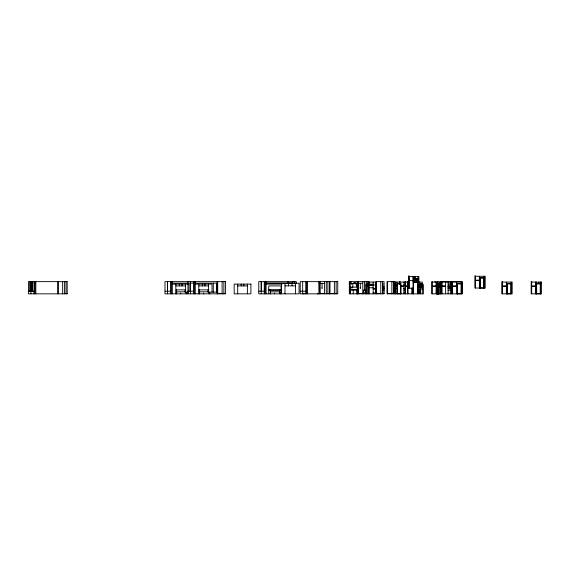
<?xml version="1.0" encoding="UTF-8"?>
<svg xmlns="http://www.w3.org/2000/svg" width="570" height="570" viewBox="0 0 570 570"><rect width="100%" height="100%" fill="white"/><g stroke="black" fill="none" stroke-linecap="round" stroke-linejoin="round"><path stroke-width="0.85" d="M484.058 288.021L484.058 277.889L483.973 288.021M510.955 283.71L510.955 293.842M418.829 292.681L420.596 292.666M409.039 276.008L409.039 288.213L409.075 276.008L408.533 276.008L408.533 288.213L413.043 288.213M475.387 276.265L485.205 276.265L485.205 288.021L474.881 288.021L474.881 275.816L475.423 275.816L475.387 288.021M409.039 276.45L418.857 276.45L418.857 282.328M413.043 277.355L415.131 277.355M479.391 277.889L484.058 277.889M479.477 277.975L480.182 277.975M480.36 277.975L483.973 277.975M413.043 278.495L417.782 278.495M417.782 278.958L418.857 278.958M414.29 279.535L417.782 279.535M413.043 280.169L414.29 280.169M413.043 280.255L414.29 280.255M414.29 280.454L417.782 280.454M414.29 280.54L417.782 280.54M399.955 281.637L399.413 281.637L399.413 284.252M413.072 281.637L413.613 281.637L413.578 293.842M434.732 281.637L435.273 281.637L435.238 282.079M437.682 281.637L438.223 281.637L438.188 282.079M440.126 281.637L440.667 281.637M441.102 281.637L441.643 281.637M442.249 281.637L462.078 281.637L462.078 293.842M502.362 281.637L502.362 293.842L502.398 281.637L501.857 281.637L501.857 293.842L512.188 293.842L512.188 282.079L502.362 282.079M327.871 281.722L326.482 281.637M417.782 281.879L413.043 281.929L417.782 281.972M369.161 282.079L375.666 282.079L375.666 288.506L373.165 288.506M394.604 282.079L408.754 282.079M413.578 282.079L422.32 282.079L422.32 293.842M432.238 282.079L451.433 282.079L451.433 293.842M452.559 282.079L462.377 282.079L462.377 293.842L431.732 293.842L431.732 281.637L432.274 281.637L432.238 293.842M531.675 282.079L541.5 282.079L541.5 293.842L531.169 293.842L531.169 281.637L531.71 281.637L531.675 293.842M353.656 282.663L355.68 282.663L355.68 284.01M288.356 282.934L292.04 282.934M417.582 282.984L419.677 282.984M34.008 283.133L34.891 283.133M172.318 283.133L193.515 283.133M195.275 283.133L217.263 283.133M264.281 283.133L265.164 283.133M266.09 283.133L288.078 283.133M318.887 283.133L320.112 283.133M349.332 283.133L351.141 283.133L351.141 281.637M357.169 283.133L358.395 283.133M382.52 283.133L382.926 283.133L382.926 293.4M393.621 283.133L394.034 283.133L394.034 293.4M266.09 283.219L299.079 283.219L299.079 293.842L258.773 293.842L258.773 281.637L296.272 281.637L296.272 283.376M354.134 283.233L355.217 283.233M358.416 283.262L362.235 283.262M320.233 283.568L323.903 283.568M350.215 283.618L357.668 283.618L357.668 285.862L356.791 286.924M419.677 283.561L422.32 283.561M436.335 283.611L437.033 283.611M450.157 283.618L451.889 283.618M535.772 283.611L536.477 283.525M356.385 283.668L357.668 283.668M394.39 283.703L395.181 283.703M436.242 283.703L441.793 283.703M450.157 283.668L451.889 283.668M456.563 283.703L461.23 283.703L461.144 293.842M506.374 283.703L511.041 283.703M535.686 283.703L540.46 283.703M394.39 283.796L395.096 283.796M397.155 283.796L400.774 283.796M436.314 283.774L437.055 283.774M437.211 283.796L440.824 283.796M456.648 283.796L457.354 283.796M457.532 283.796L461.144 283.796M506.459 283.796L507.165 283.796M507.343 283.796L510.955 283.796M535.772 283.796L536.477 283.796M536.655 283.796L540.267 283.796M172.318 284.102L189.062 284.102L189.062 291.185M195.275 284.102L212.019 284.102L212.019 292.068M266.09 284.095L281.951 284.095M351.227 284.124L351.754 284.124M368.655 284.145L366.011 284.145L366.011 293.842M417.582 284.124L422.32 284.124M448.113 284.124L450.35 284.124M369.203 284.223L373.165 284.223M422.32 284.587L423.396 284.587L423.396 293.842L387.016 293.842L387.016 281.637L395.209 281.637L395.209 293.842M450.35 284.587L451.433 284.587M373.165 284.957L375.666 284.957M403.923 284.957L405.584 284.957M436.335 285.029L437.033 284.943M535.772 284.943L536.477 285.029M394.625 285.142L397.005 285.142M436.314 285.078L437.055 285.078M418.829 285.164L422.32 285.164M284.979 285.862L295.552 285.862M394.048 285.848L395.209 285.812M417.582 285.798L418.829 285.798M451.027 285.862L452.338 286.838L451.027 286.924M175.845 285.912L185.535 285.912M198.802 285.912L208.492 285.912M237.69 285.912L247.38 285.912M366.011 285.912L368.655 285.912M417.582 285.884L418.829 285.884M395.024 286.09L396.656 286.09L395.024 286.154M400.311 286.09L403.567 286.09L400.311 286.154M407.571 286.09L405.94 286.09L407.571 286.154M418.829 286.083L422.32 286.083M441.999 286.09L445.263 286.09L441.999 286.154M448.113 286.083L450.35 286.083M418.829 286.168L422.32 286.168M437.211 286.183L440.824 286.183M448.113 286.168L450.35 286.168M438.822 286.325L440.539 286.325L440.539 287.294M382.926 286.411L384.087 286.368M436.335 286.454L437.033 286.454M535.772 286.361L536.477 286.454M436.314 286.603L437.055 286.674M394.034 286.824L395.195 286.824M394.034 286.86L395.195 286.86M350.215 287.145L356.385 287.145L356.385 283.561M438.822 287.294L440.824 287.294M352.353 287.515L350.721 287.515L350.721 287.145M418.829 287.508L422.32 287.508M382.926 287.586L384.087 287.536M417.582 287.643L422.32 287.601M369.203 287.75L373.165 287.75M350.215 287.871L352.353 287.871L352.353 287.145M436.335 287.779L437.033 287.779M535.772 287.871L536.477 287.779M479.477 287.935L480.182 287.935M480.36 287.935L483.973 287.935M321.715 288.114L322.378 288.114M359.998 288.114L360.653 288.114M436.314 288.092L437.055 288.021M448.113 288.128L450.35 288.128M448.113 288.213L450.35 288.213M403.923 288.506L405.584 288.506M394.625 288.662L397.005 288.662M403.923 288.705L405.584 288.705M418.829 288.99L422.32 288.99M373.165 289.147L375.666 289.147L375.666 292.873L373.165 292.873M394.034 289.118L395.195 289.154M417.582 289.311L418.829 289.311M436.335 289.204L437.033 289.289M535.772 289.289L536.477 289.204M264.281 289.346L265.164 289.346M417.582 289.425L418.829 289.425M264.281 289.524L265.164 289.524M412.046 289.46L413.293 289.46M436.314 289.446L437.055 289.446M412.046 289.567L413.293 289.567M350.215 289.788L358.11 289.788M176.066 289.873L185.977 289.873M199.016 289.873L208.934 289.873M268.285 289.873L280.119 289.873M350.215 289.952L358.11 289.952M403.923 289.959L405.584 289.959M451.077 289.952L452.316 289.952M268.734 290.18L281.067 290.18M418.829 290.18L420.596 290.18M448.113 290.173L450.35 290.173M382.926 290.329L384.087 290.287M394.034 290.579L395.195 290.615M436.335 290.622L437.033 290.622M535.772 290.622L536.477 290.622M436.335 290.707L437.033 290.707M535.772 290.707L536.477 290.707M436.314 290.864L437.055 290.864M436.314 290.935L437.055 290.935M412.046 291.07L413.293 291.07M417.582 291.07L418.829 291.07M28.5 291.199L34.442 291.199M165.001 291.199L170.508 291.199M187.958 291.199L193.465 291.199M258.773 291.199L264.281 291.199M300.24 291.199L305.748 291.199M412.046 291.177L413.293 291.177M418.829 291.484L420.596 291.484M417.582 291.876L418.829 291.876M188.549 292.125L186.903 292.125L186.903 293.842M217.263 292.125L209.86 292.125L209.86 293.842M436.335 292.125L437.033 292.125M535.772 292.125L536.477 292.125M436.242 292.218L437.126 292.218M535.686 292.218L536.562 292.218M436.314 292.353L437.055 292.353M363.332 292.724L365.455 292.724M412.046 292.681L413.293 292.681M403.923 292.873L405.584 292.873M412.046 292.795L413.293 292.795M417.582 292.923L418.829 292.923M65.593 293.4L67.182 293.4M217.704 293.4L222.108 293.4M223.875 293.4L225.456 293.4M320.112 293.4L324.522 293.4M326.282 293.4L327.871 293.4M329.987 293.4L334.391 293.4M336.15 293.4L337.739 293.4M358.395 293.4L362.805 293.4M365.007 293.4L366.154 293.4M376.35 293.4L380.753 293.4M382.52 293.4L384.102 293.4M387.45 293.4L391.861 293.4M393.621 293.4L395.209 293.4M367.764 293.529L368.192 293.529M304.309 293.728L303.197 293.842M318.267 293.728L317.241 293.842M356.378 293.728L357.461 293.842M394.39 293.75L395.096 293.75M397.155 293.75L400.774 293.75M436.314 293.771L437.055 293.771M437.211 293.75L440.824 293.75M456.648 293.75L457.354 293.75M457.532 293.75L461.144 293.75M506.459 293.75L507.165 293.75M507.343 293.75L510.955 293.75M535.772 293.75L536.477 293.75M536.655 293.75L540.267 293.75M438.038 294.184L438.701 294.184M541.236 282.121L541.236 283.703M540.417 282.079L540.417 293.842M540.353 293.842L540.353 283.703L540.267 293.842M538.899 282.121L538.899 283.703M536.655 283.703L536.655 293.842M536.477 282.079L536.477 293.842M535.772 282.079L535.772 293.842M535.686 282.079L535.686 293.842M511.105 282.079L511.105 293.842M507.343 283.703L507.343 293.842M507.25 283.703L507.165 293.842M506.459 283.703L506.459 293.842M506.374 282.079L506.374 293.842M484.13 276.265L484.13 288.021M480.36 277.889L480.36 288.021M480.182 277.889L480.182 288.021M479.477 277.889L479.477 288.021M479.391 276.265L479.391 288.021M461.301 282.079L461.301 293.842M457.532 283.703L457.532 293.842M457.446 283.703L457.446 293.842M457.354 283.703L457.354 293.842M456.563 282.079L456.648 293.842M452.559 281.637L452.559 293.842M452.053 281.637L452.053 293.842M451.461 283.376L451.461 285.862M450.457 282.079L450.457 284.587M450.35 282.079L450.35 293.842M448.113 282.079L448.113 293.842M445.612 282.079L445.612 293.842M442.064 282.079L442.064 293.842M441.607 281.637L441.607 282.079M440.981 282.079L440.981 293.842M440.824 283.703L440.824 293.842M440.631 281.637L440.631 282.079M439.463 282.121L439.463 283.703M439.021 283.796L439.021 293.75M437.211 283.703L437.211 293.842M437.126 282.079L437.126 293.842M437.033 282.079L437.055 293.842M436.335 282.079L436.314 293.842M436.242 282.079L436.242 293.842M420.596 283.561L420.596 293.842M419.677 282.079L419.677 284.124M418.829 284.124L418.829 293.842M417.782 276.45L417.782 282.328M417.582 282.079L417.582 293.842M416.057 278.495L416.057 281.972M415.537 280.454L415.537 281.879M415.131 276.45L415.131 278.495M414.29 278.495L414.29 282.015M413.293 287.85L413.293 293.842M413.043 276.45L413.072 293.842M412.687 280.469L409.431 280.526M412.046 287.85L412.046 293.842M408.042 293.842L408.077 281.637L407.536 281.637L407.536 293.842M405.548 293.842L405.548 281.637L405.042 281.637L405.042 293.842M403.923 282.079L403.923 293.842M400.86 293.842L400.86 283.703L397.069 283.703L397.155 293.842M400.774 283.703L400.774 293.842M399.919 281.637L399.919 284.252M399.506 282.079L399.506 284.238M397.005 282.079L397.005 293.842M395.096 283.703L395.096 293.842M393.621 281.637L393.621 293.842M393.001 281.637L393.001 282.079M391.861 281.637L391.861 293.842M387.45 281.637L387.45 293.842M382.52 281.637L382.52 293.842M380.753 281.637L380.753 293.842M376.35 281.637L376.35 293.842M375.908 293.842L375.908 281.637L384.102 281.637L384.102 293.842L349.332 293.842L349.332 281.637L369.196 281.637L369.161 293.842M373.165 282.079L373.165 293.842M368.655 281.637L368.655 293.842M367.329 281.637L367.329 293.842M366.154 281.637L366.154 293.842M365.455 293.842L365.455 290.094L363.332 290.094L363.332 293.842M364.565 281.637L364.565 290.835M362.805 281.637L362.805 293.842M360.326 283.262L360.326 288.114M358.395 281.637L358.395 293.842M357.953 281.637L357.953 293.842M357.169 281.637L357.24 293.842M356.913 293.728L356.756 289.788M353.236 289.952L353.236 293.842M352.858 283.618L352.858 287.145M350.586 289.952L350.586 293.842M350.215 281.637L350.215 293.842M336.15 281.637L336.15 293.842M334.391 281.637L334.391 293.842M329.987 281.637L329.987 293.842M329.546 281.637L329.546 293.842M327.871 281.637L327.871 293.842M326.282 281.637L326.282 293.842M324.522 281.637L324.522 293.842M322.043 283.568L322.043 288.114M320.112 281.637L320.112 293.842M319.677 281.637L319.677 293.842M318.887 281.637L318.887 293.842M307.558 281.637L307.558 293.842M306.632 281.637L306.632 293.842M305.748 281.637L305.748 293.842M302.663 281.637L302.663 293.842M295.552 283.219L295.552 293.842M294.683 281.637L294.683 283.318M292.923 281.637L292.923 283.318M292.025 283.219L292.025 285.862M288.52 281.637L288.498 285.862M288.078 281.637L288.078 283.376M284.979 283.219L284.979 293.842M281.452 283.219L281.452 293.842M281.067 292.374L281.067 285.912L268.734 285.912L268.734 293.842M280.675 292.125L280.675 293.842M280.119 290.201L280.119 289.531L279.77 290.201M279.92 293.842L279.92 291.812L270.458 291.812L270.458 293.842M279.535 290.18L279.535 292.374M274.483 292.959L274.483 293.842M270.273 290.18L270.33 293.842M266.09 281.637L266.09 293.842M265.164 281.637L265.164 293.842M264.281 281.637L264.281 293.842M261.281 281.637L261.281 291.199M261.195 281.637L261.195 293.842M247.38 284.102L247.38 293.842M243.86 284.102L243.86 285.912M241.21 284.102L241.21 285.912M237.69 284.102L237.69 293.842M223.875 281.637L223.875 293.842M222.108 281.637L222.108 293.842M217.704 281.637L217.704 293.842M217.263 281.637L217.263 293.842M216.472 283.133L216.472 292.196M213.294 283.133L213.294 292.196M209.105 293.842L209.105 291.812L199.642 291.812L199.642 293.842M208.492 284.102L208.492 292.075M208.05 289.873L208.05 292.31M204.965 284.102L204.965 285.912M203.668 292.959L203.668 293.842M202.321 284.102L202.321 285.912M199.236 289.873L199.236 293.842M198.802 284.102L198.802 293.842M195.275 281.637L195.275 293.842M194.349 281.637L194.349 293.842M193.465 281.637L193.465 293.842M190.473 281.637L190.473 291.199M190.38 281.637L190.38 293.842M187.958 281.637L187.958 293.842M186.155 293.842L186.155 291.812L176.693 291.812L176.693 293.842M185.535 284.102L185.535 292.075M185.1 289.873L185.1 292.31M182.015 284.102L182.015 285.912M180.719 292.959L180.719 293.842M179.372 284.102L179.372 285.912M176.287 289.873L176.287 293.842M175.845 284.102L175.845 293.842M172.318 281.637L172.318 293.842M171.392 281.637L171.392 293.842M170.508 281.637L170.508 293.842M167.516 281.637L167.516 291.199M167.43 281.637L167.43 293.842M65.999 281.637L65.999 293.842M64.41 281.637L64.41 293.842M62.65 281.637L62.65 293.842M58.247 281.637L58.247 293.842M57.805 281.637L57.805 293.842M35.817 281.637L35.817 293.842M34.891 281.637L34.891 293.842M34.008 281.637L34.008 293.842M32.198 281.637L32.198 291.199M32.105 281.637L32.105 291.199M31.015 281.637L31.015 291.199M30.922 281.637L30.922 293.842M29.683 281.637L29.683 291.199M479.035 280.276L475.779 280.333L479.035 280.276M417.34 280.704L415.623 280.704L415.623 281.673L417.34 281.673L417.34 280.704M67.182 281.637L28.5 281.637L28.5 293.842L67.182 293.842L67.182 281.637M225.456 281.637L165.001 281.637L165.001 293.842L225.456 293.842L225.456 281.637M337.739 281.637L300.24 281.637L300.24 293.842L337.739 293.842L337.739 281.637M250.907 284.102L234.163 284.102L234.163 293.842L250.907 293.842L250.907 284.102M372.816 285.107L369.552 285.235L372.816 285.107M435.893 286.09L432.63 286.154L435.893 286.09M456.207 286.09L452.951 286.154L456.207 286.09M506.018 286.09L502.754 286.154L506.018 286.09M535.33 286.09L532.067 286.154L535.33 286.09M449.908 286.325L448.191 286.325L448.191 287.294L449.908 287.294L449.908 286.325M395.195 288.007L394.034 288.007L395.195 288.042M384.087 288.812L382.926 288.812L384.087 288.862M270.094 289.581L269.745 290.094L270.094 289.581M438.757 293.75L438.757 283.796L438.686 293.75"/></g></svg>
